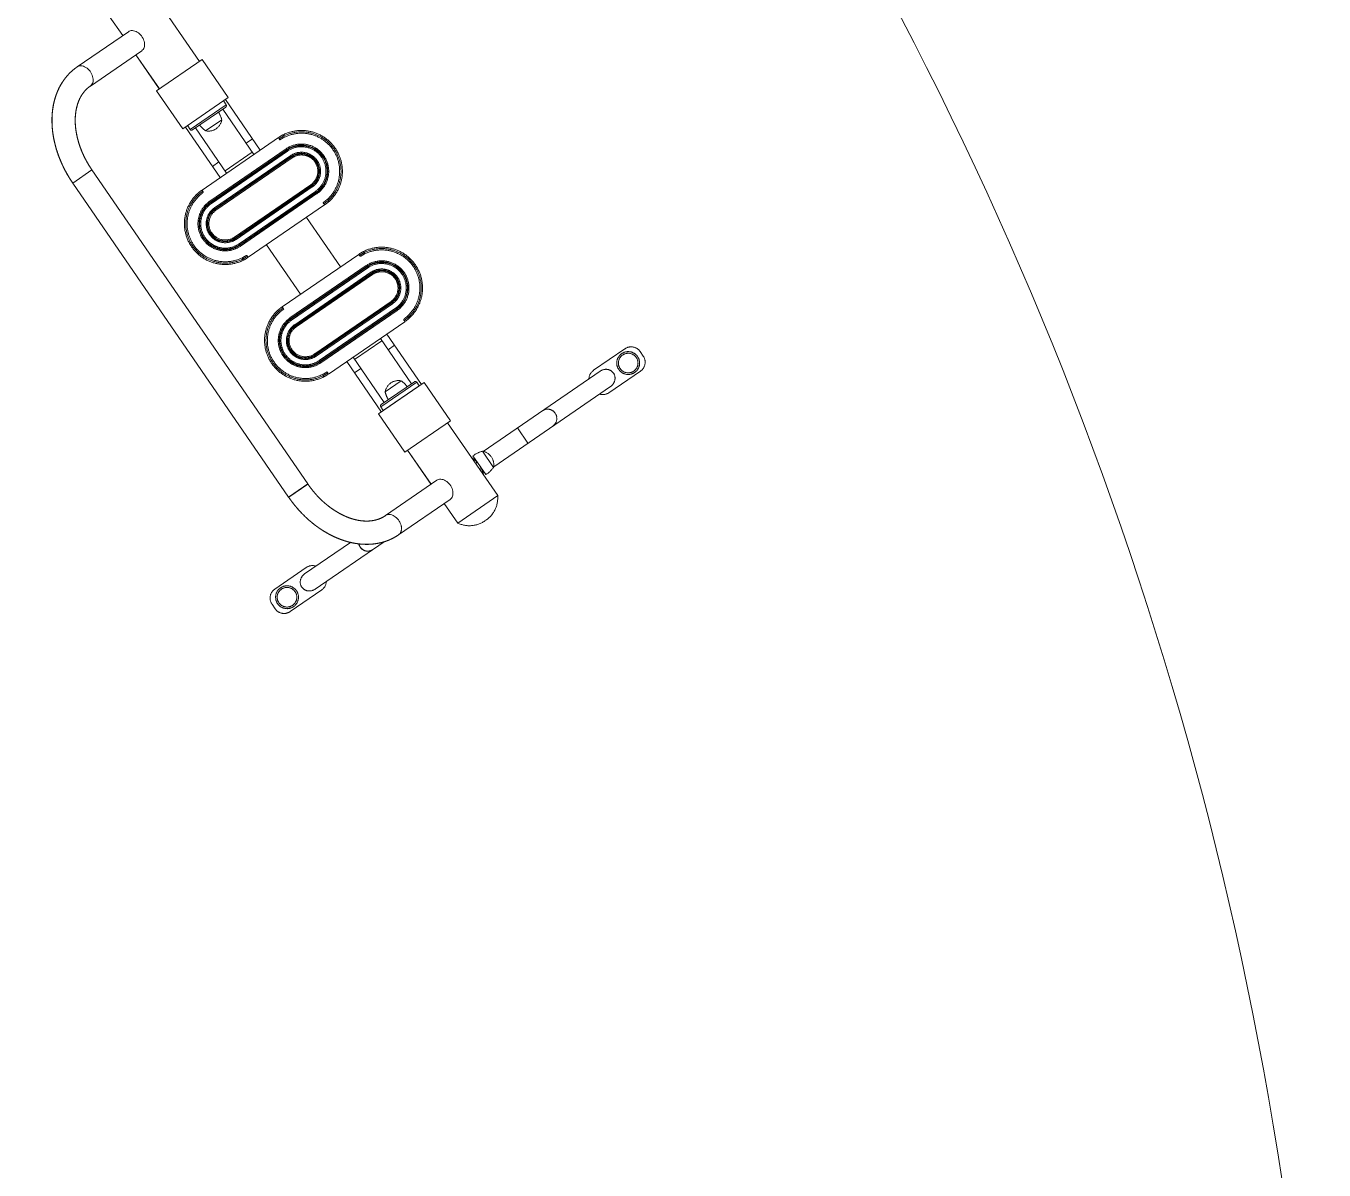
# Model space of a CAD drawing. Header units: millimetres. Extents: x -71377 to 516042, y -145869 to 441446.
# Drawn here: x 177398 to 179781, y 175867 to 177969 of the extents above; entities that cross this region are included whole.
import ezdxf

# ---------------------------------------------------------------- set-up
doc = ezdxf.new("R2010")
doc.units = ezdxf.units.MM
doc.header["$LTSCALE"] = 1000
doc.linetypes.add('IMPORT-DASHEDX2 _4_', pattern=[152.4, 101.6, -50.8])
for name, color, linetype, lineweight in [('05', 5, 'IMPORT-DASHEDX2 _4_', 5), ('06', 6, 'Continuous', 5), ('조경라인_dwg', 8, 'Continuous', 5)]:
    doc.layers.add(name, color=color, linetype=linetype, lineweight=lineweight)

# ---------------------------------------------------------------- blocks, each defined once
blk = doc.blocks.new('조경라인_dwg-6847807-지반층 배치도')
at = {"layer": '05'}
for p, q in [((177615.5, 177931), (177615.8, 177933.3)), ((177517.3, 177859), (177518.6, 177860.4)), ((177828.1, 177740.6), (177764.4, 177833.3)), ((177703.7, 177777.6), (177764.7, 177819.5)), ((177816.4, 177732.4), (177759.3, 177815.6)), ((177727.9, 177776), (177757.6, 177796.4)), ((177861.5, 177763.4), (177721.4, 177667.2)), ((177871.4, 177766.9), (177871.6, 177766.5)), ((177814.1, 177761.1), (177802.3, 177753)), ((177864.4, 177759.3), (177863, 177761.3)), ((177752.4, 177718.7), (177740.6, 177710.6)), ((177714.3, 177659.6), (177714.6, 177659.2)), ((177716.2, 177657.6), (177716.4, 177657.4)), ((177932.3, 177660.4), (177931.2, 177662.1)), ((177806.2, 177543.6), (177946.3, 177639.9)), ((177975.4, 177526.1), (177913, 177616.9)), ((178008.9, 177549), (177868.7, 177452.7)), ((178025.8, 177524.2), (178024.7, 177525.9)), ((177953.7, 177329.1), (178093.8, 177425.3)), ((178105.8, 177311.2), (178048.7, 177394.3)), ((178124.1, 177309.7), (178060.4, 177402.4)), ((178074.5, 177381.9), (178062.8, 177373.8)), ((177929.2, 177364.6), (177928.1, 177366.2)), ((178497.9, 177375.6), (178440.2, 177336)), ((178531.4, 177362.2), (178525.7, 177370.5)), ((178012.8, 177339.6), (178001, 177331.5)), ((178452.2, 177334.5), (178237.5, 177187)), ((178468.5, 177294.8), (178526.2, 177334.4)), ((178111.2, 177315), (178050.3, 177273.1)), ((178087.1, 177316.6), (178057.4, 177296.3)), ((178256.8, 177158.9), (178471.6, 177306.5)), ((178054.5, 177261.9), (178054.4, 177261.9)), ((178300.3, 177230.2), (178319.5, 177202.1)), ((178242.5, 177144.4), (178218.7, 177179)), ((178229.9, 177155.7), (178234.7, 177154.6)), ((177915.6, 177127.1), (177880.4, 177102.9)), ((178080.1, 177063.2), (178081.9, 177061.1)), ((178240.6, 177059.2), (178242.7, 177060.6)), ((177993.9, 177019.8), (177909.7, 176961.9)), ((177928.9, 176933.9), (178055.8, 177021.1)), ((177912.6, 176973.7), (177854.9, 176934.1)), ((177883.3, 176892.8), (177941, 176932.4)), ((177849.9, 176906.2), (177855.5, 176898))]:
    blk.add_line(p, q, dxfattribs=at)
at = {"layer": '05', "flags": 128}
for points in [[(177716.4, 177903.3), (177624.3, 178037.2), (177550.8, 177986.8), (177575.6, 177950.8), (177551, 177986.7)], [(177608.4, 177952.3), (177606.5, 177954.2), (177604.5, 177955.9), (177602.3, 177957.3), (177600.2, 177958.5), (177597.9, 177959.3), (177595.6, 177959.9), (177593.4, 177960.2), (177591.4, 177960.1), (177589.4, 177959.7), (177587.6, 177958.9), (177586.4, 177958.1), (177492, 177893.3), (177493.3, 177894), (177495, 177894.8), (177496.9, 177895.2), (177499, 177895.3), (177501.2, 177895.1), (177503.4, 177894.5), (177505.7, 177893.6), (177507.8, 177892.5), (177510.1, 177891), (177512, 177889.4), (177514, 177887.4), (177515.7, 177885.3), (177517.3, 177883.1)], [(177606.4, 177954.3), (177608.3, 177952.4), (177610.1, 177950.3), (177611.6, 177948), (177612.9, 177945.6), (177614.1, 177943.1), (177614.9, 177940.7), (177615.4, 177938.2), (177615.7, 177935.7), (177615.7, 177933.3), (177615.4, 177931.1), (177614.9, 177928.9), (177614.2, 177927), (177613, 177925.3), (177611.6, 177923.9), (177610.6, 177923), (177516.2, 177858.1), (177517.2, 177859), (177518.5, 177860.5), (177519.6, 177862.2), (177520.6, 177864), (177521.1, 177866.1), (177521.4, 177868.4), (177521.3, 177870.8), (177521, 177873.3), (177520.4, 177875.8), (177519.7, 177878.3), (177518.5, 177880.8), (177517.2, 177883.1), (177515.6, 177885.4)], [(177642.9, 177852.9), (177599.7, 177915.6), (177642.8, 177852.9)], [(177637.7, 177849.4), (177685.8, 177779.3), (177769.5, 177836.9), (177721.4, 177906.9), (177637.7, 177849.4), (177721.5, 177906.9)], [(177694.7, 177785.5), (177695, 177784.9), (177699.7, 177778.3), (177765.6, 177823.6), (177761.1, 177830.2), (177760.7, 177830.6)], [(177754.7, 177690.1), (177690.9, 177782.9), (177754.6, 177690.1)], [(177813.6, 177736.6), (177763.6, 177702.4), (177766.4, 177698.2), (177709.4, 177781.4)], [(177870.8, 177767.8), (177870.7, 177768.1), (177870.5, 177768.4), (177870.4, 177768.6), (177870.4, 177768.7), (177870.5, 177768.7), (177870.5, 177768.5), (177870.6, 177768.3), (177870.8, 177768.1), (177870.9, 177767.7), (177871.1, 177767.3), (177871.2, 177767), (177871.5, 177766.5), (177872.9, 177764.4)], [(177735.4, 177646.6), (177875.6, 177742.9), (177876.7, 177741.2), (177736.6, 177645), (177735.6, 177646.6)], [(177738.4, 177642.5), (177878.4, 177738.8), (177738.3, 177642.5), (177737.3, 177644.1), (177877.3, 177740.4), (177878.5, 177738.7)], [(177884.1, 177730.5), (177885.2, 177728.9), (177745.1, 177632.6), (177743.9, 177634.3), (177884.2, 177730.5)], [(177920.9, 177676.9), (177780.7, 177580.7), (177781.9, 177579), (177922, 177675.3), (177921, 177676.9), (177780.9, 177580.6), (177782, 177579)], [(177922.6, 177674.5), (177782.4, 177578.2), (177783.6, 177576.6), (177923.7, 177672.8), (177922.7, 177674.4), (177923.8, 177672.8), (177783.7, 177576.5)], [(177713.3, 177660.7), (177713.3, 177660.7), (177713.4, 177660.6), (177713.5, 177660.5), (177713.7, 177660.2), (177713.9, 177660), (177714.2, 177659.6), (177714.5, 177659.3), (177714.9, 177658.9), (177715.3, 177658.5), (177715.6, 177658.2), (177715.9, 177657.9)], [(177715.2, 177658.6), (177715.5, 177658.2), (177715.8, 177657.9), (177716, 177657.6), (177716.3, 177657.4), (177716.4, 177657.2), (177716.5, 177657.1), (177716.5, 177657.1), (177716.6, 177657.1)], [(177790.5, 177566.6), (177930.5, 177662.9), (177929.4, 177664.6), (177789.2, 177568.3), (177790.4, 177566.7)], [(177792.1, 177564.2), (177790.9, 177565.8), (177931.1, 177662.1), (177932.2, 177660.5), (177792.2, 177564.2)], [(177943.6, 177643.9), (177944.9, 177641.9), (177943.5, 177644)], [(177954.3, 177646.6), (177954.4, 177646.4), (177954.5, 177646.3), (177954.4, 177646.3), (177954.3, 177646.4), (177954.2, 177646.6), (177954, 177646.8), (177953.7, 177647.1), (177953.4, 177647.4), (177953.1, 177647.8), (177952.8, 177648.1), (177951.5, 177650.2)], [(177954.1, 177646.8), (177953.8, 177647.1), (177953.5, 177647.4), (177953.2, 177647.7)], [(177902.1, 177475.6), (177839.6, 177566.5), (177902, 177475.7)], [(178017.7, 177554.3), (178017.7, 177554.2), (178017.8, 177554.1), (178017.9, 177553.9), (178018, 177553.6), (178018.2, 177553.3), (178018.4, 177552.9), (178018.6, 177552.5), (178018.8, 177552.1), (178019, 177551.6), (178019.2, 177551.2), (178019.4, 177550.8), (178019.6, 177550.5), (178019.7, 177550.2), (178019.8, 177550), (178019.9, 177549.9), (178019.9, 177549.8), (178019.8, 177550.1)], [(178018.9, 177552), (178019.1, 177551.6), (178019.3, 177551.1), (178019.5, 177550.8), (178019.7, 177550.4)], [(178019.9, 177549.9), (178020, 177549.8), (178020, 177549.8)], [(177797.3, 177538.3), (177797.3, 177538.4), (177797.2, 177538.5), (177797.1, 177538.7), (177797, 177539), (177796.8, 177539.3), (177796.6, 177539.7), (177796.4, 177540.1), (177796.2, 177540.6), (177796.1, 177541), (177795.9, 177541.4), (177795.7, 177541.8), (177795.5, 177542.1), (177795.4, 177542.4), (177795.2, 177542.6), (177795.2, 177542.7), (177795.2, 177542.8)], [(177882.8, 177432.2), (178022.9, 177528.4), (178024, 177526.8), (178023, 177528.4)], [(177884.5, 177429.7), (178024.6, 177525.9), (178025.7, 177524.3), (177885.7, 177428), (177882.8, 177432.2), (177883.9, 177430.5), (178024, 177526.8), (177884, 177430.5)], [(178033.2, 177513.5), (177893, 177417.3), (177894.2, 177415.6), (178034.2, 177511.9), (178031.4, 177516), (177891.4, 177419.7), (177892.4, 177418.1), (178032.5, 177514.4)], [(178068.2, 177462.5), (178069.3, 177460.8), (177929.3, 177364.5), (177928.2, 177366.2), (178068.3, 177462.4), (178069.4, 177460.8)], [(177931, 177362), (177929.9, 177363.7), (178069.9, 177460), (178071, 177458.4), (177930.9, 177362.1)], [(177860.5, 177446.3), (177860.5, 177446.3), (177860.6, 177446.2), (177860.8, 177446), (177861, 177445.8), (177861.3, 177445.5), (177861.5, 177445.2), (177861.9, 177444.8), (177862.2, 177444.5), (177863.7, 177442.3)], [(177871.6, 177448.6), (177870.1, 177450.7), (177871.5, 177448.6)], [(178077.8, 177448.5), (177937.7, 177352.2), (177936.6, 177353.9), (178076.8, 177450.1), (178077.9, 177448.4)], [(178078.4, 177447.6), (178079.5, 177446), (177939.4, 177349.7), (177938.4, 177351.3), (178078.5, 177447.6)], [(178099.6, 177434.3), (178099.3, 177434.7), (178099, 177434.9), (178098.8, 177435.2), (178098.7, 177435.3), (178098.6, 177435.4), (178098.5, 177435.5), (178098.5, 177435.5), (178098.6, 177435.4), (178098.7, 177435.2), (178098.9, 177435), (178099.2, 177434.7), (178099.5, 177434.4), (178099.8, 177434), (178100.2, 177433.6), (178100.5, 177433.3), (178100.9, 177432.9), (178101.2, 177432.6), (178101.4, 177432.3), (178101.6, 177432.1), (178101.8, 177431.9), (178101.9, 177431.8), (178101.9, 177431.8), (178101.8, 177431.9), (178101.7, 177432), (178101.5, 177432.1), (178101.3, 177432.4)], [(178101.1, 177432.7), (178100.8, 177433), (178100.4, 177433.3), (178100.1, 177433.7)], [(178055.9, 177276.9), (177998.7, 177360.1), (178001.5, 177356), (178051.5, 177390.2)], [(177952.2, 177331.2), (177950.7, 177333.2), (177952.1, 177331.2)], [(178050.7, 177259.3), (177986.9, 177352), (178050.6, 177259.3)], [(177944, 177325.2), (177943.8, 177325.6), (177943.6, 177326), (177942.2, 177328.1)], [(177943.5, 177326.1), (177943.7, 177325.7), (177943.9, 177325.2), (177944.1, 177324.9), (177944.3, 177324.5), (177944.4, 177324.2), (177944.5, 177324), (177944.7, 177323.8), (177944.6, 177324), (177944.5, 177324.2)], [(178120.1, 177307.6), (178115.5, 177314.2), (178049.5, 177269), (178054.1, 177262.3), (178054.5, 177261.9)], [(178120.2, 177307.2), (178119.9, 177307.7), (178054, 177262.4)], [(178190.8, 177055.3), (178166, 177091.4), (178190.7, 177055.4), (178264.2, 177105.8), (178172.3, 177239.6)], [(178371.6, 177240.8), (178370.5, 177238.7), (178369.1, 177236.8), (178367.4, 177235.1), (178366.1, 177234)], [(178369.6, 177257.1), (178370.9, 177254.9), (178371.9, 177252.7), (178372.5, 177250.3), (178371.8, 177252.7)], [(178372.4, 177250.3), (178372.8, 177247.8), (178372.7, 177245.4), (178372.3, 177243), (178371.5, 177240.8), (178370.4, 177238.7)], [(178141.9, 177126.5), (178098.7, 177189.2), (178141.8, 177126.6)], [(178224.9, 177163.1), (178225.4, 177168), (178224.8, 177163.1)], [(178236.2, 177187.2), (178256.5, 177157.6), (178236.1, 177187.3)], [(178157.6, 177135.8), (178159.8, 177135.9), (178157.7, 177135.8), (178155.7, 177135.4), (178153.8, 177134.7), (178152.6, 177133.9), (178058.2, 177069), (178059.5, 177069.8), (178061.3, 177070.5), (178063.3, 177070.9), (178065.4, 177071), (178067.5, 177070.8), (178069.6, 177070.3), (178072, 177069.4), (178074.2, 177068.2), (178076.2, 177066.8), (178078.2, 177065.1), (178080.2, 177063.2), (178082, 177061.1), (178083.5, 177058.8), (178084.8, 177056.5), (178083.4, 177058.9)], [(178176.4, 177126), (178177.9, 177123.7), (178179.3, 177121.3), (178180.3, 177118.9), (178181.1, 177116.4), (178181.7, 177113.9), (178182, 177111.4), (178182, 177109), (178181.8, 177106.8), (178181.2, 177104.6), (178180.3, 177102.8), (178179.2, 177101.1), (178177.9, 177099.6), (178176.8, 177098.7), (178082.3, 177033.9), (178083.4, 177034.8)], [(178159.7, 177135.9), (178161.9, 177135.6), (178164.2, 177135.1), (178166.3, 177134.3), (178168.6, 177133.1), (178170.6, 177131.7), (178172.6, 177130), (178174.6, 177128.1), (178176.3, 177126), (178177.8, 177123.7)], [(178084.7, 177056.5), (178085.8, 177054), (178086.7, 177051.5), (178087.2, 177049)], [(178086.8, 177051.5), (178087.3, 177049), (178087.6, 177046.5), (178087.6, 177044.2), (178087.2, 177041.9), (178086.7, 177039.8), (178085.9, 177037.9)], [(178087.4, 177041.9), (178086.8, 177039.8), (178086, 177037.9), (178084.9, 177036.2), (178083.5, 177034.7), (178082.4, 177033.8)]]:
    blk.add_lwpolyline(points, dxfattribs=at)
for points in [[(177887, 177726.4), (177746.9, 177630.1), (177745.6, 177631.8), (177885.8, 177728)], [(177484, 177679.9), (177519.2, 177704.1), (177915.5, 177127.2), (177880.3, 177103)], [(178177.4, 177243.2), (178129.2, 177313.3), (178045.4, 177255.8), (178093.6, 177185.7)]]:
    blk.add_lwpolyline(points, close=True, dxfattribs=at)
at = {"layer": '05'}
for centre, radius in [((178503.8, 177349.3), 21), ((178503.8, 177349.3), 18), ((177877.4, 176919.1), 21), ((177877.3, 176919.1), 18)]:
    blk.add_circle(centre, radius, dxfattribs=at)
for centre, radius, start, end in [((177709.1, 177783.9), 50, 14.4244, 32.0199), ((177763, 177822), 3, 304.4873, 34.4873), ((177756.9, 177816.7), 50, 216.9546, 234.5501), ((177733, 177800.4), 25, 258.4328, 350.5417), ((177702, 177780.1), 3, 214.4873, 304.4873), ((177864.9, 177762.8), 2.5, 122.5111, 214.4873), ((177904, 177701.6), 75, 312.4154, 116.5591), ((177904, 177701.6), 72.5, 312.4154, 116.5591), ((177904, 177701.6), 70, 312.7005, 116.274), ((177903.9, 177701.7), 50, 304.4873, 124.4873), ((177904, 177701.6), 48, 304.4873, 124.4873), ((177904, 177701.6), 47, 304.4873, 124.4873), ((177903.9, 177701.7), 45, 304.4873, 124.4873), ((177904, 177701.6), 35, 304.4873, 124.4873), ((177904, 177701.6), 33, 304.4873, 124.4873), ((177904, 177701.6), 32, 304.4873, 124.4873), ((177904, 177701.6), 30, 304.4873, 124.4873), ((177763.9, 177605.4), 75, 132.4154, 296.5591), ((177763.9, 177605.4), 72.5, 132.4154, 296.5591), ((177763.9, 177605.4), 70, 132.4154, 296.5591), ((177763.8, 177605.4), 50, 124.4873, 304.4873), ((177763.8, 177605.4), 48, 124.4873, 304.4873), ((177763.9, 177605.4), 47, 124.4873, 304.4873), ((177720.7, 177663.7), 2.5, 306.4634, 126.4633), ((177763.9, 177605.4), 45, 124.4873, 304.4873), ((177763.9, 177605.4), 35, 124.4873, 304.4873), ((177763.8, 177605.4), 33, 124.4873, 304.4873), ((177763.8, 177605.4), 32, 124.4873, 304.4873), ((177763.9, 177605.4), 30, 124.4873, 304.4873), ((177947.1, 177643.3), 2.5, 214.4873, 306.4634), ((178012.2, 177548.3), 2.5, 122.5111, 302.5111), ((178051.2, 177487.2), 75, 312.4154, 116.5591), ((178051.3, 177487.2), 72.5, 312.4154, 116.5591), ((178051.3, 177487.2), 70, 312.4154, 116.5591), ((177802.7, 177544.3), 2.5, 302.5111, 122.5111), ((178051.3, 177487.2), 50, 304.4873, 124.4873), ((178051.2, 177487.2), 48, 304.4873, 124.4873), ((178051.3, 177487.2), 47, 304.4873, 124.4873), ((178051.2, 177487.2), 45, 304.4873, 124.4873), ((178051.3, 177487.2), 35, 304.4873, 124.4873), ((178051.3, 177487.2), 33, 304.4873, 124.4873), ((178051.2, 177487.2), 32, 304.4873, 124.4873), ((178051.2, 177487.2), 30, 304.4873, 124.4873), ((177911.1, 177390.9), 75, 132.4154, 296.5591), ((177911.2, 177390.9), 72.5, 132.4154, 296.5591), ((177911.2, 177390.9), 70, 132.7005, 296.274), ((177911.2, 177390.9), 50, 124.4873, 304.4873), ((177911.1, 177390.9), 48, 124.4873, 304.4873), ((177911.2, 177390.9), 47, 124.4873, 304.4873), ((177868, 177449.3), 2.5, 34.4873, 126.4634), ((178094.4, 177428.8), 2.5, 126.4634, 306.4634), ((177911.2, 177390.9), 45, 124.4873, 304.4873), ((177911.2, 177390.9), 35, 124.4873, 304.4873), ((177911.1, 177390.9), 33, 124.4873, 304.4873), ((177911.2, 177390.9), 32, 124.4873, 304.4873), ((177911.1, 177390.9), 30, 124.4873, 304.4873), ((178509.3, 177359.1), 20, 34.4873, 124.4873), ((178514.9, 177350.9), 20, 304.4873, 34.4873), ((178451.6, 177319.4), 20, 124.4873, 177.6174), ((177950.1, 177329.8), 2.5, 302.5111, 34.4873), ((178082.2, 177292.1), 25, 78.4328, 170.5417), ((178058.1, 177275.9), 50, 36.9546, 54.5501), ((178112.9, 177312.6), 3, 34.4873, 124.4873), ((178105.8, 177308.7), 50, 194.4244, 212.0199), ((178457.2, 177311.3), 20, 251.3571, 304.4873), ((178052, 177270.7), 3, 124.4873, 214.4873), ((178355.8, 177248.1), 16.5, 32.891, 122.5216), ((178248.5, 177138.8), 50, 104.4244, 126.6048), ((178190.7, 177134.1), 48.5, 24.8253, 44.1492), ((178232, 177162.6), 25, 348.4328, 80.5417), ((178215.7, 177186.6), 50, 302.3697, 324.5501), ((178214.3, 177101.9), 50, 304.4873, 4.5076), ((178212.2, 177100.5), 50, 244.4669, 304.4873), ((178026.4, 177021.5), 17.9, 193.9437, 214.5276), ((178026.5, 177021.5), 17.9, 193.9437, 214.5276), ((178025.5, 177020.3), 16.5, 212.8906, 302.5224), ((178025.6, 177020.3), 16.5, 212.8906, 302.5224), ((177923.9, 176957.2), 20, 71.3571, 124.4873), ((177866.2, 176917.6), 20, 124.4873, 214.4873), ((177929.6, 176949), 20, 304.4873, 357.6174), ((177871.9, 176909.3), 20, 214.4873, 304.4873)]:
    blk.add_arc(centre, radius, start, end, dxfattribs=at)
for centre, start_param, end_param in [((178461.9, 177320.5), 0, 1.570796), ((178462, 177320.5), 0, 1.570796), ((178461.9, 177320.5), 4.712389, 6.283185), ((178462, 177320.5), 4.712389, 6.283185), ((177919.3, 176947.9), 1.570796, 3.141593), ((177919.4, 176947.9), 3.141593, 4.712389)]:
    blk.add_ellipse(centre, major_axis=(14.9, 10.2), ratio=0.939693, start_param=start_param, end_param=end_param, dxfattribs=at)
for points, knots in [([(177491.9, 177893.3), (177491, 177892.7), (177488.6, 177891), (177484.8, 177888.1), (177480.7, 177884.4), (177476.7, 177880.5), (177473, 177876.4), (177469.5, 177872), (177466.2, 177867.4), (177463.1, 177862.7), (177460.2, 177857.7), (177457.6, 177852.4), (177455.3, 177847.1), (177453.2, 177841.5), (177451.3, 177835.7), (177449.7, 177829.8), (177448.3, 177823.8), (177447.3, 177817.6), (177446.5, 177811.3), (177445.9, 177804.8), (177445.7, 177798.3), (177445.7, 177791.7), (177446, 177785), (177446.5, 177778.2), (177447.3, 177771.5), (177448.4, 177764.6), (177449.8, 177757.8), (177451.4, 177750.9), (177453.2, 177744.1), (177455.3, 177737.2), (177457.7, 177730.4), (177460.3, 177723.7), (177463.1, 177717), (177466.2, 177710.4), (177469.5, 177703.8), (177473, 177697.3), (177476.7, 177691), (177480.4, 177685.2), (177482.8, 177681.5), (177483.9, 177680)], [0, 0, 0, 0, 0.015772, 0.042215, 0.068662, 0.095132, 0.121645, 0.148221, 0.174877, 0.201625, 0.228478, 0.255443, 0.282523, 0.309721, 0.337033, 0.364455, 0.391979, 0.419595, 0.447293, 0.475062, 0.50289, 0.530767, 0.558683, 0.586628, 0.614594, 0.642573, 0.670561, 0.698552, 0.726542, 0.754528, 0.782509, 0.810484, 0.838454, 0.866417, 0.894375, 0.922329, 0.95028, 0.978229, 1, 1, 1, 1]), ([(177492, 177893.3), (177491.1, 177892.7), (177488.7, 177891), (177485, 177888), (177480.8, 177884.4), (177476.8, 177880.5), (177473.1, 177876.3), (177469.6, 177872), (177466.3, 177867.4), (177463.2, 177862.6), (177460.3, 177857.6), (177457.7, 177852.4), (177455.4, 177847), (177453.3, 177841.4), (177451.4, 177835.7), (177449.8, 177829.8), (177448.5, 177823.7), (177447.4, 177817.5), (177446.6, 177811.2), (177446, 177804.8), (177445.8, 177798.3), (177445.8, 177791.6), (177446.1, 177784.9), (177446.6, 177778.2), (177447.4, 177771.4), (177448.5, 177764.6), (177449.9, 177757.7), (177451.5, 177750.9), (177453.3, 177744), (177455.4, 177737.2), (177457.8, 177730.4), (177460.4, 177723.6), (177463.2, 177716.9), (177466.3, 177710.3), (177469.6, 177703.7), (177473.1, 177697.3), (177476.8, 177690.9), (177480.5, 177685.1), (177482.9, 177681.5), (177484, 177679.9)], [0, 0, 0, 0, 0.015772, 0.042215, 0.068662, 0.095132, 0.121645, 0.148221, 0.174877, 0.201625, 0.228478, 0.255443, 0.282523, 0.309721, 0.337033, 0.364455, 0.391979, 0.419595, 0.447293, 0.475062, 0.50289, 0.530767, 0.558683, 0.586628, 0.614594, 0.642573, 0.670561, 0.698552, 0.726542, 0.754528, 0.782509, 0.810484, 0.838454, 0.866417, 0.894375, 0.922329, 0.95028, 0.978229, 1, 1, 1, 1]), ([(177519.1, 177704.1), (177518.5, 177705), (177516.7, 177707.7), (177513.8, 177712.2), (177510.6, 177717.6), (177507.6, 177723.1), (177504.7, 177728.7), (177502.1, 177734.4), (177499.7, 177740.1), (177497.5, 177745.8), (177495.6, 177751.5), (177493.9, 177757.3), (177492.4, 177763), (177491.1, 177768.7), (177490.1, 177774.3), (177489.3, 177779.8), (177488.7, 177785.3), (177488.4, 177790.7), (177488.3, 177796), (177488.5, 177801.2), (177488.9, 177806.2), (177489.5, 177811.1), (177490.3, 177815.8), (177491.4, 177820.4), (177492.6, 177824.8), (177494.1, 177829.1), (177495.8, 177833.1), (177497.6, 177837), (177499.7, 177840.7), (177502, 177844.2), (177504.5, 177847.5), (177507.2, 177850.5), (177510.1, 177853.4), (177513, 177856), (177515.1, 177857.4), (177516.1, 177858.1)], [0, 0, 0, 0, 0.015616, 0.046047, 0.076475, 0.106894, 0.137302, 0.167696, 0.198073, 0.228431, 0.25877, 0.289086, 0.319381, 0.349655, 0.379909, 0.410147, 0.440373, 0.470594, 0.500816, 0.531049, 0.561309, 0.591611, 0.621979, 0.652438, 0.683019, 0.713758, 0.744698, 0.775885, 0.807366, 0.83919, 0.871399, 0.904021, 0.93706, 0.97048, 1, 1, 1, 1]), ([(177519.2, 177704.1), (177518.6, 177705), (177516.8, 177707.6), (177513.9, 177712.1), (177510.7, 177717.6), (177507.7, 177723.1), (177504.8, 177728.7), (177502.2, 177734.3), (177499.8, 177740), (177497.6, 177745.8), (177495.7, 177751.5), (177494, 177757.2), (177492.5, 177762.9), (177491.2, 177768.6), (177490.2, 177774.2), (177489.4, 177779.8), (177488.8, 177785.3), (177488.5, 177790.7), (177488.5, 177795.9), (177488.6, 177801.1), (177489, 177806.1), (177489.6, 177811), (177490.4, 177815.8), (177491.5, 177820.4), (177492.7, 177824.8), (177494.2, 177829), (177495.9, 177833.1), (177497.7, 177837), (177499.8, 177840.6), (177502.1, 177844.1), (177504.6, 177847.4), (177507.3, 177850.5), (177510.2, 177853.4), (177513.1, 177855.9), (177515.2, 177857.4), (177516.2, 177858.1)], [0, 0, 0, 0, 0.015616, 0.046047, 0.076475, 0.106894, 0.137302, 0.167696, 0.198073, 0.228431, 0.25877, 0.289086, 0.319381, 0.349655, 0.379909, 0.410147, 0.440373, 0.470594, 0.500816, 0.531049, 0.561309, 0.591611, 0.621979, 0.652438, 0.683019, 0.713758, 0.744698, 0.775885, 0.807366, 0.83919, 0.871399, 0.904021, 0.93706, 0.97048, 1, 1, 1, 1]), ([(177871.5, 177766.5), (177870.5, 177766), (177868.5, 177764.9), (177865.9, 177763.3), (177864, 177762.1), (177863, 177761.5), (177862.9, 177761.4), (177862.9, 177761.4)], [0, 0, 0, 0, 0.214719, 0.429886, 0.643981, 0.857857, 1, 1, 1, 1]), ([(177871.6, 177766.5), (177870.6, 177765.9), (177868.6, 177764.8), (177866, 177763.3), (177864.1, 177762.1), (177863.1, 177761.4), (177863, 177761.4), (177863, 177761.3)], [0, 0, 0, 0, 0.214719, 0.429886, 0.643981, 0.857857, 1, 1, 1, 1]), ([(177863.6, 177764.9), (177863.6, 177764.9), (177863.7, 177765), (177864.5, 177765.5), (177866, 177766.4), (177868, 177767.6), (177869.6, 177768.4), (177870.3, 177768.8)], [0, 0, 0, 0, 0.139628, 0.350713, 0.564255, 0.781418, 1, 1, 1, 1]), ([(177863.7, 177764.9), (177863.7, 177764.9), (177863.8, 177764.9), (177864.6, 177765.4), (177866.1, 177766.4), (177868.1, 177767.5), (177869.7, 177768.3), (177870.5, 177768.7)], [0, 0, 0, 0, 0.139628, 0.350713, 0.564255, 0.781418, 1, 1, 1, 1]), ([(177872.9, 177764.4), (177871.9, 177763.9), (177869.9, 177762.9), (177867.3, 177761.4), (177865.4, 177760.2), (177864.4, 177759.5), (177864.3, 177759.4), (177864.2, 177759.4)], [0, 0, 0, 0, 0.214077, 0.428216, 0.641224, 0.854723, 1, 1, 1, 1]), ([(177873, 177764.4), (177872, 177763.9), (177870, 177762.9), (177867.4, 177761.3), (177865.5, 177760.1), (177864.5, 177759.4), (177864.4, 177759.3), (177864.4, 177759.3)], [0, 0, 0, 0, 0.214077, 0.428216, 0.641224, 0.854723, 1, 1, 1, 1]), ([(177713.2, 177660.8), (177713.8, 177661.4), (177715.1, 177662.5), (177716.9, 177664), (177718.3, 177665.1), (177719.1, 177665.7), (177719.2, 177665.7), (177719.2, 177665.7)], [0, 0, 0, 0, 0.218582, 0.435745, 0.649287, 0.860372, 1, 1, 1, 1]), ([(177713.3, 177660.7), (177713.9, 177661.3), (177715.2, 177662.5), (177717, 177664), (177718.4, 177665), (177719.2, 177665.6), (177719.3, 177665.7), (177719.3, 177665.7)], [0, 0, 0, 0, 0.218582, 0.435745, 0.649287, 0.860372, 1, 1, 1, 1]), ([(177714.9, 177658.9), (177715.7, 177659.7), (177717.4, 177661.1), (177719.8, 177663), (177721.6, 177664.3), (177722.6, 177665), (177722.7, 177665.1), (177722.7, 177665.1)], [0, 0, 0, 0, 0.214719, 0.429886, 0.643981, 0.857857, 1, 1, 1, 1]), ([(177715, 177658.9), (177715.8, 177659.6), (177717.6, 177661.1), (177719.9, 177662.9), (177721.7, 177664.3), (177722.7, 177665), (177722.8, 177665.1), (177722.8, 177665.1)], [0, 0, 0, 0, 0.214719, 0.429886, 0.643981, 0.857857, 1, 1, 1, 1]), ([(177722.1, 177661.6), (177722.1, 177661.6), (177722.1, 177661.5), (177721.4, 177661.1), (177720.2, 177660.1), (177718.5, 177658.7), (177717.3, 177657.6), (177716.6, 177657)], [0, 0, 0, 0, 0.011924, 0.261764, 0.509374, 0.755629, 1, 1, 1, 1]), ([(177943.5, 177644), (177943.6, 177644), (177943.8, 177644.2), (177945.2, 177645.2), (177947.2, 177646.7), (177949.4, 177648.5), (177950.8, 177649.7), (177951.4, 177650.2)], [0, 0, 0, 0, 0.214215, 0.428435, 0.642459, 0.855725, 1, 1, 1, 1]), ([(177943.6, 177643.9), (177943.7, 177644), (177943.9, 177644.1), (177945.3, 177645.1), (177947.3, 177646.6), (177949.5, 177648.4), (177950.9, 177649.7), (177951.5, 177650.2)], [0, 0, 0, 0, 0.214215, 0.428435, 0.642459, 0.855725, 1, 1, 1, 1]), ([(177945, 177641.9), (177945.1, 177641.9), (177945.2, 177642), (177946.1, 177642.7), (177947.9, 177644.1), (177950.3, 177645.9), (177952, 177647.4), (177952.9, 177648.1)], [0, 0, 0, 0, 0.142143, 0.356019, 0.570114, 0.785281, 1, 1, 1, 1]), ([(177954.5, 177646.3), (177953.8, 177645.7), (177952.5, 177644.6), (177950.7, 177643.1), (177949.3, 177642), (177948.6, 177641.4), (177948.5, 177641.4), (177948.5, 177641.4)], [0, 0, 0, 0, 0.218581, 0.435745, 0.649287, 0.860371, 1, 1, 1, 1]), ([(177954.6, 177646.3), (177953.9, 177645.7), (177952.6, 177644.5), (177950.8, 177643), (177949.4, 177641.9), (177948.7, 177641.4), (177948.6, 177641.3), (177948.6, 177641.3)], [0, 0, 0, 0, 0.218581, 0.435745, 0.649287, 0.860371, 1, 1, 1, 1]), ([(178010.2, 177546.9), (178010.2, 177547), (178010.3, 177547), (178011.3, 177547.7), (178013.3, 177548.9), (178015.8, 177550.4), (178017.8, 177551.5), (178018.8, 177552.1)], [0, 0, 0, 0, 0.142143, 0.356019, 0.570114, 0.785281, 1, 1, 1, 1]), ([(178010.3, 177546.9), (178010.3, 177546.9), (178010.4, 177547), (178011.4, 177547.6), (178013.4, 177548.8), (178015.9, 177550.4), (178017.9, 177551.5), (178018.9, 177552)], [0, 0, 0, 0, 0.142143, 0.356019, 0.570114, 0.785281, 1, 1, 1, 1]), ([(178010.9, 177550.4), (178010.9, 177550.5), (178011, 177550.5), (178011.8, 177551), (178013.3, 177551.9), (178015.3, 177553.1), (178016.9, 177553.9), (178017.7, 177554.3)], [0, 0, 0, 0, 0.139629, 0.350713, 0.564255, 0.781419, 1, 1, 1, 1]), ([(178011, 177550.4), (178011, 177550.4), (178011.1, 177550.5), (178011.9, 177551), (178013.4, 177551.9), (178015.5, 177553), (178017, 177553.8), (178017.8, 177554.2)], [0, 0, 0, 0, 0.139629, 0.350713, 0.564255, 0.781419, 1, 1, 1, 1]), ([(178019.9, 177549.8), (178019.2, 177549.4), (178017.7, 177548.7), (178015.8, 177547.6), (178014.4, 177546.8), (178013.8, 177546.4), (178013.7, 177546.3), (178013.7, 177546.3)], [0, 0, 0, 0, 0.2428738, 0.4876217, 0.733715, 0.9820258, 1, 1, 1, 1]), ([(178020, 177549.8), (178019.3, 177549.4), (178017.8, 177548.6), (178015.9, 177547.6), (178014.6, 177546.7), (178013.9, 177546.3), (178013.8, 177546.3), (178013.8, 177546.3)], [0, 0, 0, 0, 0.2428738, 0.4876217, 0.733715, 0.9820258, 1, 1, 1, 1]), ([(177795.2, 177542.8), (177795.9, 177543.1), (177797.4, 177543.9), (177799.3, 177545), (177800.6, 177545.8), (177801.3, 177546.2), (177801.3, 177546.2), (177801.4, 177546.2)], [0, 0, 0, 0, 0.242874, 0.487622, 0.733715, 0.982026, 1, 1, 1, 1]), ([(177804.8, 177545.7), (177804.7, 177545.7), (177804.6, 177545.6), (177803.6, 177544.9), (177801.7, 177543.7), (177799.1, 177542.2), (177797.2, 177541.1), (177796.2, 177540.6)], [0, 0, 0, 0, 0.142143, 0.356019, 0.570114, 0.785281, 1, 1, 1, 1]), ([(177804.1, 177542.2), (177804, 177542.1), (177804, 177542.1), (177803.2, 177541.6), (177801.7, 177540.7), (177799.6, 177539.5), (177798.1, 177538.7), (177797.3, 177538.3)], [0, 0, 0, 0, 0.139629, 0.350713, 0.564255, 0.781419, 1, 1, 1, 1]), ([(177804.2, 177542.1), (177804.1, 177542.1), (177804.1, 177542), (177803.3, 177541.5), (177801.8, 177540.6), (177799.7, 177539.5), (177798.2, 177538.7), (177797.4, 177538.3)], [0, 0, 0, 0, 0.139629, 0.350713, 0.564255, 0.781419, 1, 1, 1, 1]), ([(177860.5, 177446.3), (177861.2, 177446.9), (177862.5, 177448.1), (177864.3, 177449.5), (177865.7, 177450.6), (177866.4, 177451.2), (177866.5, 177451.2), (177866.5, 177451.3)], [0, 0, 0, 0, 0.218581, 0.435745, 0.649287, 0.860371, 1, 1, 1, 1]), ([(177860.6, 177446.3), (177861.3, 177446.8), (177862.6, 177448), (177864.4, 177449.5), (177865.8, 177450.6), (177866.5, 177451.1), (177866.6, 177451.2), (177866.6, 177451.2)], [0, 0, 0, 0, 0.218581, 0.435745, 0.649287, 0.860371, 1, 1, 1, 1]), ([(177870.2, 177450.6), (177870.1, 177450.6), (177870, 177450.5), (177869.1, 177449.8), (177867.2, 177448.4), (177864.9, 177446.6), (177863.2, 177445.1), (177862.3, 177444.4)], [0, 0, 0, 0, 0.142143, 0.356019, 0.570114, 0.785281, 1, 1, 1, 1]), ([(177871.5, 177448.6), (177871.4, 177448.6), (177871.2, 177448.5), (177869.8, 177447.5), (177867.7, 177445.9), (177865.6, 177444.1), (177864.2, 177442.9), (177863.6, 177442.4)], [0, 0, 0, 0, 0.214215, 0.428435, 0.642459, 0.855725, 1, 1, 1, 1]), ([(177871.6, 177448.6), (177871.5, 177448.5), (177871.3, 177448.4), (177869.9, 177447.4), (177867.9, 177445.9), (177865.7, 177444.1), (177864.3, 177442.8), (177863.7, 177442.3)], [0, 0, 0, 0, 0.214215, 0.428435, 0.642459, 0.855725, 1, 1, 1, 1]), ([(178100.1, 177433.7), (178099.3, 177433), (178097.5, 177431.5), (178095.2, 177429.7), (178093.4, 177428.3), (178092.4, 177427.6), (178092.3, 177427.5), (178092.2, 177427.5)], [0, 0, 0, 0, 0.214719, 0.429886, 0.643981, 0.857857, 1, 1, 1, 1]), ([(178100.2, 177433.6), (178099.4, 177432.9), (178097.6, 177431.5), (178095.3, 177429.6), (178093.5, 177428.2), (178092.5, 177427.5), (178092.4, 177427.5), (178092.3, 177427.4)], [0, 0, 0, 0, 0.214719, 0.429886, 0.643981, 0.857857, 1, 1, 1, 1]), ([(178092.9, 177431), (178093, 177431), (178093, 177431.1), (178093.6, 177431.5), (178094.9, 177432.5), (178096.6, 177433.9), (178097.8, 177435), (178098.4, 177435.5)], [0, 0, 0, 0, 0.011924, 0.261764, 0.509374, 0.755629, 1, 1, 1, 1]), ([(178093.1, 177431), (178093.1, 177431), (178093.1, 177431), (178093.7, 177431.5), (178095, 177432.4), (178096.7, 177433.8), (178097.9, 177434.9), (178098.5, 177435.5)], [0, 0, 0, 0, 0.011924, 0.261764, 0.509374, 0.755629, 1, 1, 1, 1]), ([(178101.8, 177431.8), (178101.1, 177431.2), (178099.8, 177430.1), (178098, 177428.6), (178096.6, 177427.5), (178095.9, 177427), (178095.8, 177426.9), (178095.8, 177426.9)], [0, 0, 0, 0, 0.218581, 0.435745, 0.649286, 0.860371, 1, 1, 1, 1]), ([(178101.9, 177431.8), (178101.3, 177431.2), (178100, 177430), (178098.1, 177428.6), (178096.8, 177427.5), (178096, 177426.9), (178095.9, 177426.9), (178095.9, 177426.8)], [0, 0, 0, 0, 0.218581, 0.435745, 0.649286, 0.860371, 1, 1, 1, 1]), ([(177942.2, 177328.1), (177943.2, 177328.6), (177945.2, 177329.7), (177947.8, 177331.2), (177949.7, 177332.4), (177950.7, 177333.1), (177950.8, 177333.2), (177950.8, 177333.2)], [0, 0, 0, 0, 0.214077, 0.428216, 0.641224, 0.854723, 1, 1, 1, 1]), ([(177943.5, 177326.1), (177944.5, 177326.6), (177946.5, 177327.7), (177949, 177329.3), (177951, 177330.5), (177952, 177331.1), (177952.1, 177331.2), (177952.1, 177331.2)], [0, 0, 0, 0, 0.214719, 0.429886, 0.643981, 0.857857, 1, 1, 1, 1]), ([(177943.6, 177326), (177944.6, 177326.6), (177946.6, 177327.7), (177949.1, 177329.2), (177951.1, 177330.4), (177952.1, 177331.1), (177952.2, 177331.1), (177952.2, 177331.2)], [0, 0, 0, 0, 0.214719, 0.429886, 0.643981, 0.857857, 1, 1, 1, 1]), ([(177951.4, 177327.7), (177951.4, 177327.7), (177951.3, 177327.6), (177950.5, 177327.1), (177949, 177326.2), (177947, 177325.1), (177945.4, 177324.3), (177944.6, 177323.9)], [0, 0, 0, 0, 0.139629, 0.350714, 0.564255, 0.781419, 1, 1, 1, 1]), ([(177951.5, 177327.6), (177951.5, 177327.6), (177951.4, 177327.6), (177950.6, 177327.1), (177949.1, 177326.2), (177947.1, 177325), (177945.5, 177324.2), (177944.7, 177323.8)], [0, 0, 0, 0, 0.139629, 0.350714, 0.564255, 0.781419, 1, 1, 1, 1]), ([(178216.5, 177175.2), (178217, 177174.9), (178218.8, 177173.8), (178221.9, 177171.4), (178224.2, 177169.1), (178225.4, 177168)], [0, 0, 0, 0, 0.155246, 0.5774481, 1, 1, 1, 1]), ([(178216.6, 177175.2), (178217.1, 177174.9), (178218.9, 177173.8), (178222, 177171.4), (178224.4, 177169.1), (178225.5, 177167.9)], [0, 0, 0, 0, 0.155246, 0.5774481, 1, 1, 1, 1]), ([(178234.8, 177154.5), (178235.4, 177153), (178236.7, 177149.9), (178237.8, 177146.2), (178238.2, 177144.1), (178238.3, 177143.6)], [0, 0, 0, 0, 0.425736, 0.851105, 1, 1, 1, 1]), ([(178058.1, 177069.1), (178057.6, 177068.7), (178056, 177067.6), (178053.1, 177065.9), (178049.3, 177064.1), (178045.5, 177062.6), (178041.4, 177061.3), (178037.3, 177060.3), (178033, 177059.6), (178028.7, 177059.2), (178024.2, 177059), (178019.7, 177059.1), (178015, 177059.4), (178010.3, 177060), (178005.6, 177060.9), (178000.8, 177062.1), (177995.9, 177063.5), (177991, 177065.2), (177986.1, 177067.1), (177981.1, 177069.3), (177976.2, 177071.8), (177971.3, 177074.5), (177966.4, 177077.4), (177961.5, 177080.6), (177956.7, 177084), (177952, 177087.6), (177947.3, 177091.5), (177942.7, 177095.5), (177938.3, 177099.8), (177933.9, 177104.3), (177929.7, 177108.9), (177925.6, 177113.7), (177921.6, 177118.6), (177918.3, 177123.1), (177916.3, 177126), (177915.5, 177127.2)], [0, 0, 0, 0, 0.015096, 0.049013, 0.082841, 0.116427, 0.149663, 0.182493, 0.214905, 0.246921, 0.27858, 0.30993, 0.341022, 0.371903, 0.402617, 0.4332, 0.463686, 0.4941, 0.524465, 0.554798, 0.585114, 0.615422, 0.64573, 0.676043, 0.706367, 0.736704, 0.767056, 0.797423, 0.827805, 0.858202, 0.88861, 0.91903, 0.949457, 0.97989, 1, 1, 1, 1]), ([(178058.2, 177069), (178057.7, 177068.7), (178056.1, 177067.6), (178053.2, 177065.9), (178049.4, 177064.1), (178045.6, 177062.5), (178041.5, 177061.3), (178037.4, 177060.3), (178033.1, 177059.6), (178028.8, 177059.1), (178024.3, 177058.9), (178019.8, 177059), (178015.1, 177059.4), (178010.4, 177060), (178005.7, 177060.9), (178000.9, 177062), (177996, 177063.5), (177991.1, 177065.1), (177986.2, 177067.1), (177981.2, 177069.3), (177976.3, 177071.7), (177971.4, 177074.4), (177966.5, 177077.4), (177961.6, 177080.5), (177956.8, 177083.9), (177952.1, 177087.6), (177947.4, 177091.4), (177942.8, 177095.5), (177938.4, 177099.8), (177934, 177104.2), (177929.8, 177108.8), (177925.7, 177113.6), (177921.7, 177118.6), (177918.4, 177123.1), (177916.4, 177126), (177915.6, 177127.1)], [0, 0, 0, 0, 0.015096, 0.049013, 0.082841, 0.116427, 0.149663, 0.182493, 0.214905, 0.246921, 0.27858, 0.30993, 0.341022, 0.371903, 0.402617, 0.4332, 0.463686, 0.4941, 0.524465, 0.554798, 0.585114, 0.615422, 0.64573, 0.676043, 0.706367, 0.736704, 0.767056, 0.797423, 0.827805, 0.858202, 0.88861, 0.91903, 0.949457, 0.97989, 1, 1, 1, 1]), ([(177880.3, 177103), (177881, 177101.9), (177883.2, 177098.8), (177886.9, 177093.7), (177891.5, 177087.9), (177896.2, 177082.3), (177901.1, 177076.8), (177906.1, 177071.5), (177911.4, 177066.4), (177916.7, 177061.5), (177922.2, 177056.8), (177927.8, 177052.3), (177933.5, 177048.1), (177939.3, 177044.1), (177945.2, 177040.3), (177951.2, 177036.8), (177957.2, 177033.5), (177963.4, 177030.5), (177969.5, 177027.8), (177975.7, 177025.3), (177982, 177023.1), (177988.2, 177021.2), (177994.4, 177019.7), (178000.7, 177018.4), (178006.9, 177017.4), (178013, 177016.7), (178019.1, 177016.3), (178025.2, 177016.3), (178031.2, 177016.5), (178037, 177017.1), (178042.8, 177017.9), (178048.5, 177019), (178054, 177020.5), (178059.4, 177022.2), (178064.6, 177024.2), (178069.7, 177026.5), (178074.6, 177029.1), (178078.8, 177031.6), (178081.3, 177033.2), (178082.3, 177033.9)], [0, 0, 0, 0, 0.01508, 0.043031, 0.070986, 0.098947, 0.126914, 0.15489, 0.182875, 0.210871, 0.238879, 0.266899, 0.29493, 0.322973, 0.351026, 0.379086, 0.40715, 0.435213, 0.463269, 0.491312, 0.519331, 0.547319, 0.575264, 0.603154, 0.630978, 0.658723, 0.686376, 0.713927, 0.741366, 0.768686, 0.795884, 0.822956, 0.849908, 0.876743, 0.903473, 0.93011, 0.956671, 0.983173, 1, 1, 1, 1]), ([(177880.4, 177102.9), (177881.1, 177101.8), (177883.3, 177098.7), (177887, 177093.7), (177891.6, 177087.9), (177896.3, 177082.2), (177901.2, 177076.8), (177906.3, 177071.5), (177911.5, 177066.4), (177916.8, 177061.5), (177922.3, 177056.8), (177927.9, 177052.3), (177933.6, 177048), (177939.4, 177044), (177945.3, 177040.2), (177951.3, 177036.7), (177957.3, 177033.4), (177963.5, 177030.4), (177969.6, 177027.7), (177975.8, 177025.2), (177982.1, 177023.1), (177988.3, 177021.2), (177994.5, 177019.6), (178000.8, 177018.3), (178007, 177017.3), (178013.1, 177016.7), (178019.3, 177016.3), (178025.3, 177016.2), (178031.3, 177016.5), (178037.1, 177017), (178042.9, 177017.9), (178048.6, 177019), (178054.1, 177020.4), (178059.5, 177022.2), (178064.7, 177024.2), (178069.8, 177026.5), (178074.7, 177029), (178078.9, 177031.5), (178081.4, 177033.2), (178082.4, 177033.8)], [0, 0, 0, 0, 0.01508, 0.043031, 0.070986, 0.098947, 0.126914, 0.15489, 0.182875, 0.210871, 0.238879, 0.266899, 0.29493, 0.322973, 0.351026, 0.379086, 0.40715, 0.435213, 0.463269, 0.491312, 0.519331, 0.547319, 0.575264, 0.603154, 0.630978, 0.658723, 0.686376, 0.713927, 0.741366, 0.768686, 0.795884, 0.822956, 0.849908, 0.876743, 0.903473, 0.93011, 0.956671, 0.983173, 1, 1, 1, 1])]:
    blk.add_open_spline(points, degree=3, knots=knots, dxfattribs=at)
at = {"layer": '06'}
blk.add_arc((172981.5, 174827.6), 6800, 313.95697, 64.15897, dxfattribs=at)

msp = doc.modelspace()

# ---------------------------------------------------------------- block references
at = {"layer": '조경라인_dwg', "rotation": 8.537736462515947e-07}
msp.add_blockref('조경라인_dwg-6847807-지반층 배치도', (0, 0), dxfattribs=at)

doc.saveas('drawing.dxf')
